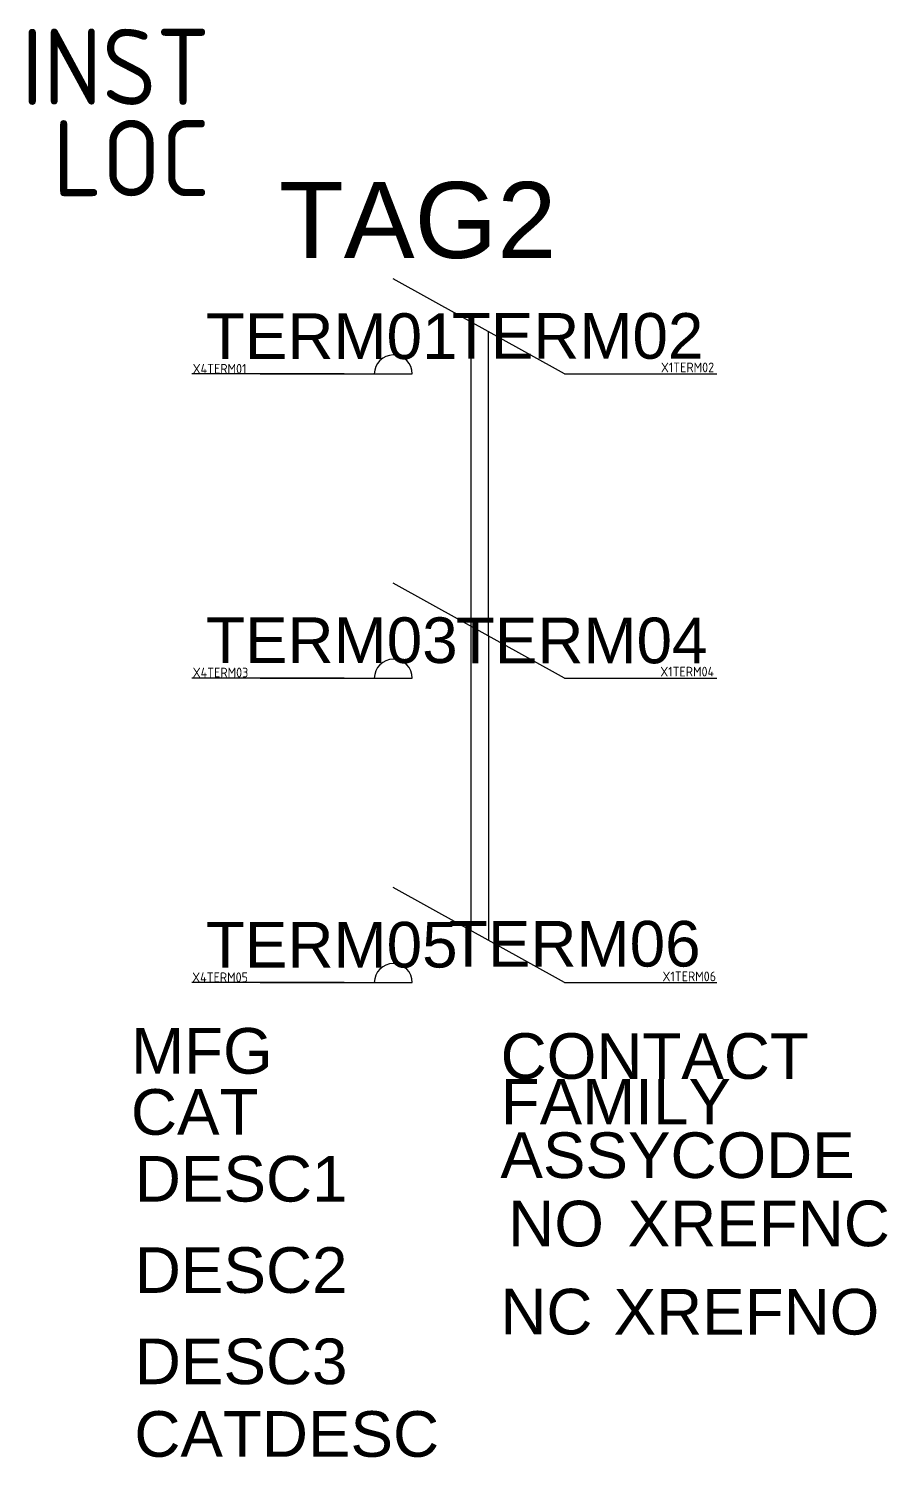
# Model space of a CAD drawing. Header units: millimetres. Extents: x -18.9 to 9.3, y -17.1 to 29.9.
import ezdxf
from ezdxf.enums import TextEntityAlignment as Align

# ---------------------------------------------------------------- set-up
doc = ezdxf.new("R2010")
doc.units = ezdxf.units.MM
doc.styles.get("Standard").update_dxf_attribs({"font": 'ARIAL.TTF'})
doc.styles.add('WD_IEC', font='ISOCP2.shx', dxfattribs={"width": 0.9, "height": 4})

msp = doc.modelspace()

# ---------------------------------------------------------------- linework, layer by layer
for p, q in [((-1.26, 18.5), (-6.885, 21.625)), ((-4.34, 20.211), (-4.342, 0.212)), ((-3.768, 19.893), (-3.76, -0.111)), ((-8.5, 18.5), (-13.5, 18.5)), ((-11.26, 18.5), (-6.26, 18.5)), ((-1.26, 18.5), (3.74, 18.5)), ((-1.26, 8.5), (-6.885, 11.625)), ((-8.5, 8.5), (-13.5, 8.5)), ((-11.26, 8.5), (-6.26, 8.5)), ((-1.26, 8.5), (3.74, 8.5)), ((-1.26, -1.5), (-6.885, 1.625)), ((-8.5, -1.5), (-13.5, -1.5)), ((-11.26, -1.5), (-6.26, -1.5)), ((-1.26, -1.5), (3.74, -1.5))]:
    msp.add_line(p, q)
for centre in [(-6.885, 18.5), (-6.885, 8.5), (-6.885, -1.5)]:
    msp.add_arc(centre, 0.625, 0, 180)

# ---------------------------------------------------------------- texts
at = {"style": 'WD_IEC', "flags": 1}
for tag, height, p in [('INST', 2.5, (-12.91, 27.343)), ('LOC', 2.5, (-12.91, 24.343)), ('X1TERM02', 0.32, (3.655, 18.556)), ('X1TERM04', 0.32, (3.655, 8.559)), ('X1TERM06', 0.32, (3.719, -1.456))]:
    msp.add_attdef(tag, text='', height=height, dxfattribs=at).set_placement(p, align=Align.RIGHT)
for tag, p, s, height in [('TAG2', (-10.647, 22.31), 'K', 2.5), ('TERM01', (-13.041, 18.994), '1', 1.5), ('TERM03', (-13.037, 9.002), '3', 1.5), ('TERM05', (-13.04, -1.005), '5', 1.5)]:
    msp.add_attdef(tag, p, s, height=height)
for tag, text, p in [('TERM02', '2', (3.303, 19.001)), ('TERM04', '4', (3.438, 8.994)), ('TERM06', '6', (3.211, -0.973))]:
    msp.add_attdef(tag, text=text, height=1.5).set_placement(p, align=Align.RIGHT)
for tag, p in [('X4TERM01', (-13.477, 18.512)), ('X4TERM03', (-13.475, 8.529)), ('X4TERM05', (-13.492, -1.486))]:
    msp.add_attdef(tag, p, '', height=0.32, dxfattribs=at)
at = {"flags": 1}
for tag, p, s in [('MFG', (-15.505, -4.493), ''), ('CONTACT', (-3.358, -4.663), 'NO'), ('FAMILY', (-3.358, -6.163), 'MS_ACKO'), ('CAT', (-15.505, -6.501), ''), ('ASSYCODE', (-3.367, -7.922), ''), ('DESC1', (-15.377, -8.697), ''), ('NO', (-3.108, -10.169), 'NO'), ('XREFNC', (0.815, -10.164), ''), ('DESC2', (-15.377, -11.697), ''), ('NC', (-3.369, -13.062), 'NC'), ('XREFNO', (0.352, -13.067), ''), ('DESC3', (-15.377, -14.697), ''), ('CATDESC', (-15.393, -17.083), '')]:
    msp.add_attdef(tag, p, s, height=1.5, dxfattribs=at)

doc.saveas('drawing.dxf')
